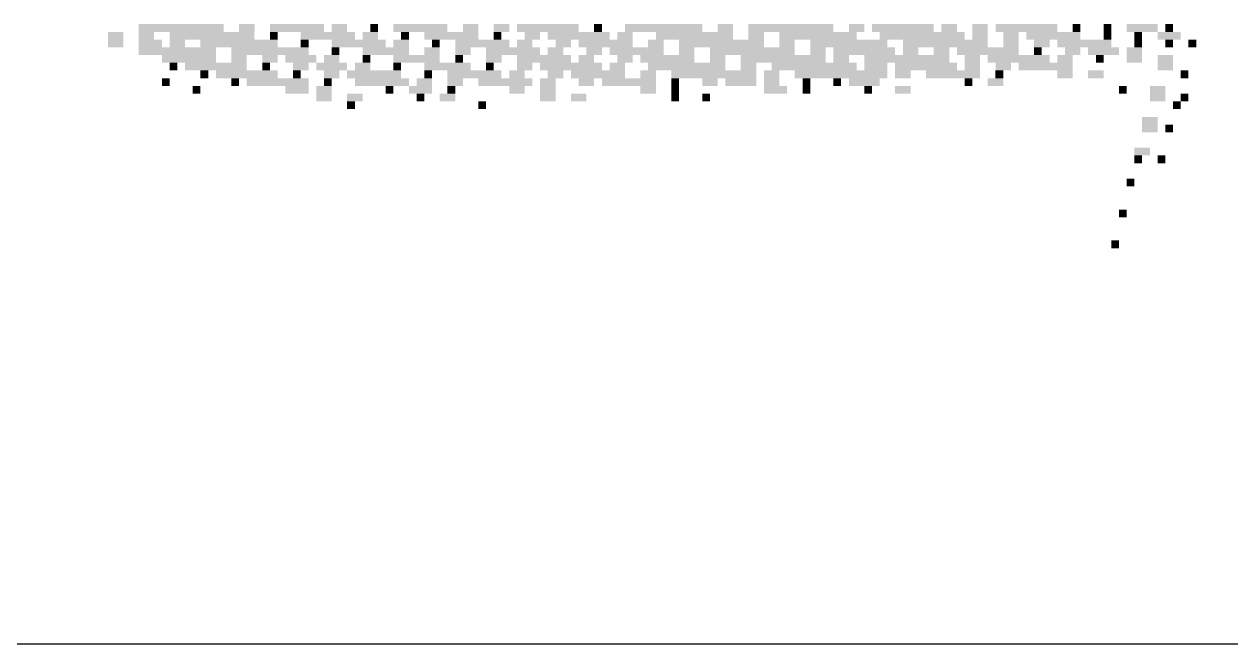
# Model space of a CAD drawing. Extents: x 0 to 386, y 0 to 144.
# Drawn here: x 30.38 to 40.31, y 0 to 5.09 of the extents above; entities that cross this region are included whole.
import ezdxf

# ---------------------------------------------------------------- set-up
doc = ezdxf.new("R2010")
doc.units = 0
doc.layers.add('20', color=30, linetype='CONTINUOUS')
doc.layers.add('21', color=253, linetype='CONTINUOUS')

# ---------------------------------------------------------------- blocks, each defined once
blk = doc.blocks.new('RECT')
blk.add_solid([(-0.5, -0.5), (0.5, -0.5), (-0.5, 0.5), (0.5, 0.5)])

msp = doc.modelspace()

# ---------------------------------------------------------------- linework, layer by layer
at = {"layer": '20'}
msp.add_line((0, 0), (385.6, 0), dxfattribs=at)

# ---------------------------------------------------------------- block references
at = {"layer": '21', "yscale": 0.0635}
for p, xscale in [((31.671, 5.0617), 0.6985), ((32.2108, 5.0617), 0.127), ((32.6235, 5.0617), 0.4445), ((32.9728, 5.0617), 0.127), ((33.2585, 5.0617), 0.0635), ((33.6395, 5.0617), 0.4445), ((34.0523, 5.0617), 0.127), ((34.3062, 5.0617), 0.127), ((34.6872, 5.0617), 0.508), ((35.1, 5.0617), 0.0635), ((35.6397, 5.0617), 0.635), ((36.1478, 5.0617), 0.127), ((36.6875, 5.0617), 0.6985), ((37.2273, 5.0617), 0.127), ((37.6083, 5.0617), 0.508), ((37.9892, 5.0617), 0.127), ((38.2433, 5.0617), 0.127), ((38.6243, 5.0617), 0.508), ((39.037, 5.0617), 0.0635), ((39.291, 5.0617), 0.0635), ((39.5768, 5.0617), 0.254), ((39.799, 5.0617), 0.0635), ((31.1313, 4.9983), 0.127), ((31.1313, 4.9348), 0.127), ((31.3853, 4.9983), 0.127), ((31.417, 4.9348), 0.1905), ((31.925, 4.9983), 0.6985), ((31.6393, 4.9348), 0.127), ((32.1472, 4.9348), 0.635), ((32.433, 4.9983), 0.0635), ((32.8775, 4.9983), 0.4445), ((32.687, 4.9348), 0.0635), ((33.1315, 4.9348), 0.4445), ((33.2268, 4.9983), 0.127), ((33.4808, 4.9348), 0.127), ((33.5125, 4.9983), 0.0635), ((33.8935, 4.9983), 0.4445), ((33.7665, 4.9348), 0.0635), ((34.1475, 4.9348), 0.4445), ((34.2745, 4.9983), 0.0635), ((34.4967, 4.9348), 0.127), ((34.5603, 4.9983), 0.127), ((34.9413, 4.9983), 0.508), ((34.8143, 4.9348), 0.127), ((35.1635, 4.9348), 0.4445), ((35.3223, 4.9983), 0.127), ((35.5763, 4.9348), 0.127), ((35.8938, 4.9983), 0.635), ((36.116, 4.9348), 0.6985), ((36.4017, 4.9983), 0.127), ((36.9098, 4.9983), 0.635), ((36.6558, 4.9348), 0.127), ((37.1638, 4.9348), 0.635), ((37.767, 4.9983), 0.6985), ((37.9575, 4.9348), 0.6985), ((38.2433, 4.9983), 0.127), ((38.4973, 4.9983), 0.127), ((38.4973, 4.9348), 0.127), ((38.8465, 4.9983), 0.4445), ((38.7512, 4.9348), 0.127), ((39.1005, 4.9348), 0.4445), ((39.291, 4.9983), 0.0635), ((39.545, 4.9983), 0.0635), ((39.545, 4.9348), 0.0635), ((39.799, 4.9983), 0.1905), ((39.799, 4.9348), 0.0635), ((39.9895, 4.9348), 0.0635), ((31.6393, 4.8712), 0.635), ((32.4013, 4.8712), 0.635), ((32.941, 4.8712), 0.0635), ((33.3538, 4.8712), 0.381), ((33.7347, 4.8712), 0.127), ((33.9888, 4.8712), 0.127), ((34.4015, 4.8712), 0.4445), ((34.7508, 4.8712), 0.127), ((35.0682, 4.8712), 0.127), ((35.4175, 4.8712), 0.4445), ((35.8302, 4.8712), 0.127), ((36.37, 4.8712), 0.6985), ((36.9098, 4.8712), 0.127), ((37.2908, 4.8712), 0.508), ((37.6718, 4.8712), 0.127), ((37.9258, 4.8712), 0.127), ((38.3068, 4.8712), 0.508), ((38.7195, 4.8712), 0.0635), ((39.0053, 4.8712), 0.127), ((39.2593, 4.8712), 0.254), ((39.5132, 4.8712), 0.127), ((31.7345, 4.8078), 0.4445), ((31.6075, 4.7443), 0.0635), ((31.9568, 4.7443), 0.508), ((32.1472, 4.8078), 0.127), ((32.3695, 4.7443), 0.0635), ((32.4013, 4.8078), 0.127), ((32.6553, 4.8078), 0.254), ((32.6553, 4.7443), 0.127), ((32.9093, 4.7443), 0.254), ((32.9093, 4.8078), 0.127), ((33.1633, 4.7443), 0.127), ((33.195, 4.8078), 0.0635), ((33.449, 4.7443), 0.0635), ((33.6078, 4.8078), 0.381), ((33.8618, 4.7443), 0.381), ((33.957, 4.8078), 0.0635), ((34.211, 4.7443), 0.0635), ((34.2428, 4.8078), 0.127), ((34.4967, 4.7443), 0.127), ((34.6555, 4.8078), 0.4445), ((34.8777, 4.7443), 0.508), ((35.0048, 4.8078), 0.127), ((35.2587, 4.7443), 0.127), ((35.3223, 4.8078), 0.127), ((35.6715, 4.8078), 0.4445), ((35.8302, 4.7443), 0.635), ((36.0843, 4.8078), 0.127), ((36.624, 4.8078), 0.6985), ((36.3383, 4.7443), 0.127), ((36.878, 4.7443), 0.6985), ((37.1003, 4.8078), 0.127), ((37.64, 4.8078), 0.6985), ((37.386, 4.7443), 0.1905), ((37.7987, 4.7443), 0.508), ((38.1797, 4.8078), 0.127), ((38.1797, 4.7443), 0.127), ((38.5607, 4.8078), 0.508), ((38.4338, 4.7443), 0.127), ((38.783, 4.7443), 0.4445), ((38.9417, 4.8078), 0.127), ((39.2275, 4.8078), 0.0635), ((39.5132, 4.8078), 0.127), ((39.7673, 4.8078), 0.127), ((39.7673, 4.7443), 0.127), ((31.8615, 4.6808), 0.0635), ((32.2108, 4.6808), 0.508), ((32.6235, 4.6808), 0.0635), ((32.9093, 4.6808), 0.127), ((33.2585, 4.6808), 0.4445), ((33.703, 4.6808), 0.0635), ((34.084, 4.6808), 0.4445), ((34.4333, 4.6808), 0.127), ((34.7508, 4.6808), 0.127), ((35.1, 4.6808), 0.4445), ((35.5128, 4.6808), 0.127), ((36.0525, 4.6808), 0.6985), ((36.5288, 4.6808), 0.127), ((37.1003, 4.6808), 0.762), ((37.6083, 4.6808), 0.127), ((38.021, 4.6808), 0.4445), ((38.402, 4.6808), 0.0635), ((38.9417, 4.6808), 0.127), ((39.1958, 4.6808), 0.127), ((39.926, 4.6808), 0.0635), ((31.544, 4.6173), 0.0635), ((31.798, 4.5537), 0.0635), ((32.1155, 4.6173), 0.0635), ((32.4648, 4.6173), 0.508), ((32.6235, 4.5537), 0.1905), ((32.8458, 4.5537), 0.127), ((32.8775, 4.6173), 0.0635), ((33.322, 4.6173), 0.4445), ((33.3855, 4.5537), 0.0635), ((33.6395, 4.5537), 0.1905), ((33.6713, 4.6173), 0.127), ((33.9252, 4.6173), 0.127), ((33.8935, 4.5537), 0.0635), ((34.338, 4.6173), 0.4445), ((34.4333, 4.5537), 0.127), ((34.6872, 4.6173), 0.127), ((34.6872, 4.5537), 0.127), ((35.0048, 4.6173), 0.127), ((35.354, 4.6173), 0.4445), ((35.5128, 4.5537), 0.127), ((35.735, 4.6173), 0.0635), ((35.735, 4.5537), 0.0635), ((36.0207, 4.6173), 0.127), ((36.2748, 4.6173), 0.254), ((36.5605, 4.5537), 0.1905), ((36.5288, 4.6173), 0.127), ((36.8145, 4.6173), 0.0635), ((36.8145, 4.5537), 0.0635), ((37.0685, 4.6173), 0.0635), ((37.2908, 4.6173), 0.254), ((37.3225, 4.5537), 0.0635), ((37.6083, 4.5537), 0.127), ((38.148, 4.6173), 0.0635), ((38.3702, 4.6173), 0.127), ((39.418, 4.5537), 0.0635), ((39.7037, 4.5537), 0.127), ((32.8458, 4.4903), 0.127), ((33.0998, 4.4903), 0.127), ((33.6395, 4.4903), 0.0635), ((33.8618, 4.4903), 0.127), ((34.6872, 4.4903), 0.127), ((34.9413, 4.4903), 0.127), ((35.735, 4.4903), 0.0635), ((35.989, 4.4903), 0.0635), ((39.7037, 4.4903), 0.127), ((39.926, 4.4903), 0.0635), ((33.068, 4.4268), 0.0635), ((34.1475, 4.4268), 0.0635), ((39.8625, 4.4268), 0.0635), ((39.6403, 4.2998), 0.127), ((39.6403, 4.2363), 0.127), ((39.799, 4.2363), 0.0635), ((39.5768, 4.0457), 0.127), ((39.545, 3.9823), 0.0635), ((39.7355, 3.9823), 0.0635), ((39.4815, 3.7918), 0.0635), ((39.418, 3.5377), 0.0635), ((39.3545, 3.2837), 0.0635)]:
    msp.add_blockref('RECT', p, dxfattribs=dict(at, xscale=xscale))

doc.saveas('drawing.dxf')
